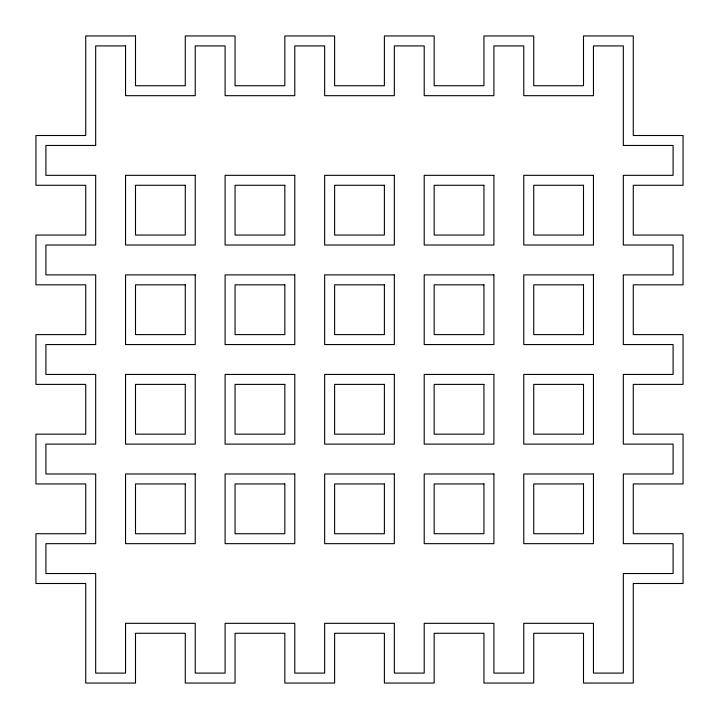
<?xml version="1.0" encoding="UTF-8"?>
<svg xmlns="http://www.w3.org/2000/svg" width="719" height="719" viewBox="0 0 719 719"><rect width="100%" height="100%" fill="white"/><g stroke="black" fill="none" stroke-linecap="round" stroke-linejoin="round"><path stroke-width="1.08" d="M135.505 35.95L85.723 35.95L85.723 135.505L35.95 135.505L35.95 185.277L85.723 185.277L85.723 235.059L35.95 235.059L35.95 284.832L85.723 284.832L85.723 334.614L35.95 334.614L35.95 384.386L85.723 384.386L85.723 434.168L35.95 434.168L35.95 483.941L85.723 483.941L85.723 533.723L35.95 533.723L35.95 583.495L85.723 583.495L85.723 683.05L135.505 683.05L135.505 633.277L185.277 633.277L185.277 683.05L235.059 683.05L235.059 633.277L284.832 633.277L284.832 683.05L334.614 683.05L334.614 633.277L384.386 633.277L384.386 683.05L434.168 683.05L434.168 633.277L483.941 633.277L483.941 683.05L533.723 683.05L533.723 633.277L583.495 633.277L583.495 683.05L633.277 683.05L633.277 583.495L683.05 583.495L683.05 533.723L633.277 533.723L633.277 483.941L683.05 483.941L683.05 434.168L633.277 434.168L633.277 384.386L683.05 384.386L683.05 334.614L633.277 334.614L633.277 284.832L683.05 284.832L683.05 235.059L633.277 235.059L633.277 185.277L683.05 185.277L683.05 135.505L633.277 135.505L633.277 35.95L583.495 35.95L583.495 85.723L533.723 85.723L533.723 35.95L483.941 35.95L483.941 85.723L434.168 85.723L434.168 35.95L384.386 35.95L384.386 85.723L334.614 85.723L334.614 35.95L284.832 35.95L284.832 85.723L235.059 85.723L235.059 35.95L185.277 35.95L185.277 85.723L135.505 85.723L135.505 35.95M125.546 45.908L95.681 45.908L95.681 145.463L45.908 145.463L45.908 175.328L95.681 175.328L95.681 245.017L45.908 245.017L45.908 274.883L95.681 274.883L95.681 344.563L45.908 344.563L45.908 374.437L95.681 374.437L95.681 444.117L45.908 444.117L45.908 473.983L95.681 473.983L95.681 543.672L45.908 543.672L45.908 573.537L95.681 573.537L95.681 673.092L125.546 673.092L125.546 623.319L195.235 623.319L195.235 673.092L225.101 673.092L225.101 623.319L294.79 623.319L294.79 673.092L324.655 673.092L324.655 623.319L394.345 623.319L394.345 673.092L424.21 673.092L424.21 623.319L493.899 623.319L493.899 673.092L523.765 673.092L523.765 623.319L593.454 623.319L593.454 673.092L623.319 673.092L623.319 573.537L673.092 573.537L673.092 543.672L623.319 543.672L623.319 473.983L673.092 473.983L673.092 444.117L623.319 444.117L623.319 374.437L673.092 374.437L673.092 344.563L623.319 344.563L623.319 274.883L673.092 274.883L673.092 245.017L623.319 245.017L623.319 175.328L673.092 175.328L673.092 145.463L623.319 145.463L623.319 45.908L593.454 45.908L593.454 95.681L523.765 95.681L523.765 45.908L493.899 45.908L493.899 95.681L424.21 95.681L424.21 45.908L394.345 45.908L394.345 95.681L324.655 95.681L324.655 45.908L294.79 45.908L294.79 95.681L225.101 95.681L225.101 45.908L195.235 45.908L195.235 95.681L125.546 95.681L125.546 45.908M195.235 175.328L125.546 175.328L125.546 245.017L195.235 245.017L195.235 175.328M294.79 175.328L225.101 175.328L225.101 245.017L294.79 245.017L294.79 175.328M394.345 175.328L324.655 175.328L324.655 245.017L394.345 245.017L394.345 175.328M493.899 175.328L424.21 175.328L424.21 245.017L493.899 245.017L493.899 175.328M593.454 175.328L523.765 175.328L523.765 245.017L593.454 245.017L593.454 175.328M185.277 185.277L135.505 185.277L135.505 235.059L185.277 235.059L185.277 185.277M284.832 185.277L235.059 185.277L235.059 235.059L284.832 235.059L284.832 185.277M384.386 185.277L334.614 185.277L334.614 235.059L384.386 235.059L384.386 185.277M483.941 185.277L434.168 185.277L434.168 235.059L483.941 235.059L483.941 185.277M583.495 185.277L533.723 185.277L533.723 235.059L583.495 235.059L583.495 185.277M195.235 274.883L125.546 274.883L125.546 344.563L195.235 344.563L195.235 274.883M294.79 274.883L225.101 274.883L225.101 344.563L294.79 344.563L294.79 274.883M394.345 274.883L324.655 274.883L324.655 344.563L394.345 344.563L394.345 274.883M493.899 274.883L424.21 274.883L424.21 344.563L493.899 344.563L493.899 274.883M593.454 274.883L523.765 274.883L523.765 344.563L593.454 344.563L593.454 274.883M185.277 284.832L135.505 284.832L135.505 334.614L185.277 334.614L185.277 284.832M284.832 284.832L235.059 284.832L235.059 334.614L284.832 334.614L284.832 284.832M384.386 284.832L334.614 284.832L334.614 334.614L384.386 334.614L384.386 284.832M483.941 284.832L434.168 284.832L434.168 334.614L483.941 334.614L483.941 284.832M583.495 284.832L533.723 284.832L533.723 334.614L583.495 334.614L583.495 284.832M195.235 374.437L125.546 374.437L125.546 444.117L195.235 444.117L195.235 374.437M294.79 374.437L225.101 374.437L225.101 444.117L294.79 444.117L294.79 374.437M394.345 374.437L324.655 374.437L324.655 444.117L394.345 444.117L394.345 374.437M493.899 374.437L424.21 374.437L424.21 444.117L493.899 444.117L493.899 374.437M593.454 374.437L523.765 374.437L523.765 444.117L593.454 444.117L593.454 374.437M185.277 384.386L135.505 384.386L135.505 434.168L185.277 434.168L185.277 384.386M284.832 384.386L235.059 384.386L235.059 434.168L284.832 434.168L284.832 384.386M384.386 384.386L334.614 384.386L334.614 434.168L384.386 434.168L384.386 384.386M483.941 384.386L434.168 384.386L434.168 434.168L483.941 434.168L483.941 384.386M583.495 384.386L533.723 384.386L533.723 434.168L583.495 434.168L583.495 384.386M195.235 473.983L125.546 473.983L125.546 543.672L195.235 543.672L195.235 473.983M294.79 473.983L225.101 473.983L225.101 543.672L294.79 543.672L294.79 473.983M394.345 473.983L324.655 473.983L324.655 543.672L394.345 543.672L394.345 473.983M493.899 473.983L424.21 473.983L424.21 543.672L493.899 543.672L493.899 473.983M593.454 473.983L523.765 473.983L523.765 543.672L593.454 543.672L593.454 473.983M185.277 483.941L135.505 483.941L135.505 533.723L185.277 533.723L185.277 483.941M284.832 483.941L235.059 483.941L235.059 533.723L284.832 533.723L284.832 483.941M384.386 483.941L334.614 483.941L334.614 533.723L384.386 533.723L384.386 483.941M483.941 483.941L434.168 483.941L434.168 533.723L483.941 533.723L483.941 483.941M583.495 483.941L533.723 483.941L533.723 533.723L583.495 533.723L583.495 483.941"/></g></svg>
